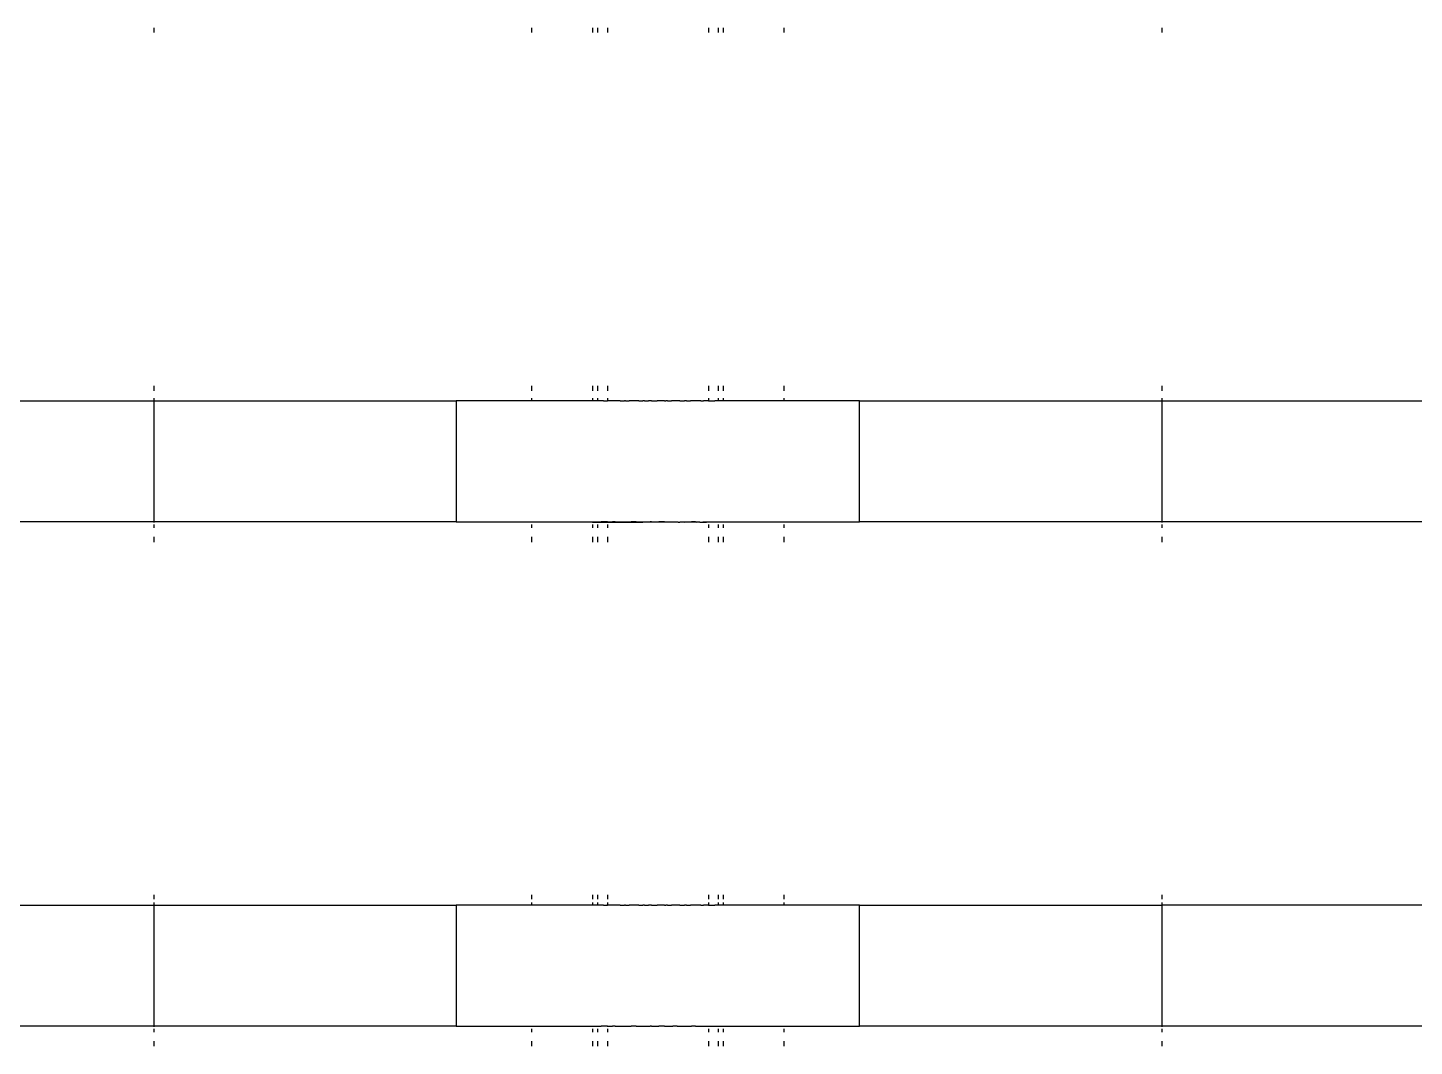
# Model space of a CAD drawing. Header units: millimetres. Extents: x 21 to 5427, y 20 to 4028.
# Drawn here: x 1392.9 to 1530.4, y 2720.6 to 2821.6 of the extents above; entities that cross this region are included whole.
import ezdxf

# ---------------------------------------------------------------- set-up
doc = ezdxf.new("R2010")
doc.units = ezdxf.units.MM

msp = doc.modelspace()

# ---------------------------------------------------------------- linework, layer by layer
for p, q in [((1405.38, 2821.59), (1405.38, 2821.1)), ((1442.88, 2821.1), (1442.88, 2821.59)), ((1448.88, 2821.59), (1448.88, 2821.1)), ((1449.38, 2821.59), (1449.38, 2821.1)), ((1450.38, 2821.59), (1450.38, 2821.1)), ((1460.38, 2821.59), (1460.38, 2821.1)), ((1461.38, 2821.1), (1461.38, 2821.59)), ((1461.88, 2821.1), (1461.88, 2821.59)), ((1467.88, 2821.59), (1467.88, 2821.1)), ((1505.38, 2821.1), (1505.38, 2821.59)), ((1405.38, 2786.07), (1405.38, 2785.59)), ((1442.88, 2785.59), (1442.88, 2786.07)), ((1448.88, 2786.07), (1448.88, 2785.59)), ((1449.38, 2786.07), (1449.38, 2785.59)), ((1450.38, 2786.07), (1450.38, 2785.59)), ((1460.38, 2786.07), (1460.38, 2785.59)), ((1461.38, 2785.59), (1461.38, 2786.07)), ((1461.88, 2785.59), (1461.88, 2786.07)), ((1467.88, 2786.07), (1467.88, 2785.59)), ((1505.38, 2785.59), (1505.38, 2786.07)), ((1365.38, 2784.59), (1405.38, 2784.59)), ((1405.38, 2784.85), (1405.38, 2784.65)), ((1405.38, 2784.65), (1405.38, 2784.62)), ((1405.38, 2784.62), (1405.38, 2784.59)), ((1405.38, 2784.59), (1405.38, 2772.59)), ((1405.38, 2784.59), (1435.38, 2784.59)), ((1435.38, 2784.59), (1435.38, 2772.59)), ((1435.47, 2784.59), (1435.38, 2784.59)), ((1435.59, 2784.59), (1435.47, 2784.59)), ((1435.74, 2784.59), (1435.59, 2784.59)), ((1435.95, 2784.59), (1435.74, 2784.59)), ((1436.19, 2784.59), (1435.95, 2784.59)), ((1436.48, 2784.59), (1436.19, 2784.59)), ((1436.82, 2784.59), (1436.48, 2784.59)), ((1437.19, 2784.59), (1436.82, 2784.59)), ((1437.61, 2784.59), (1437.19, 2784.59)), ((1438.06, 2784.59), (1437.61, 2784.59)), ((1438.56, 2784.59), (1438.06, 2784.59)), ((1439.09, 2784.59), (1438.56, 2784.59)), ((1439.66, 2784.59), (1439.09, 2784.59)), ((1440.27, 2784.59), (1439.66, 2784.59)), ((1440.91, 2784.59), (1440.27, 2784.59)), ((1441.58, 2784.59), (1440.91, 2784.59)), ((1442.29, 2784.59), (1441.58, 2784.59)), ((1442.88, 2784.59), (1442.29, 2784.59)), ((1442.88, 2784.65), (1442.88, 2784.85)), ((1442.88, 2784.62), (1442.88, 2784.65)), ((1442.88, 2784.59), (1442.88, 2784.62)), ((1443.02, 2784.59), (1442.88, 2784.59)), ((1443.78, 2784.59), (1443.02, 2784.59)), ((1444.57, 2784.59), (1443.78, 2784.59)), ((1445.38, 2784.59), (1444.57, 2784.59)), ((1446.22, 2784.59), (1445.38, 2784.59)), ((1447.07, 2784.59), (1446.22, 2784.59)), ((1447.95, 2784.59), (1447.07, 2784.59)), ((1448.84, 2784.59), (1447.95, 2784.59)), ((1448.88, 2784.59), (1448.84, 2784.59)), ((1448.88, 2784.85), (1448.88, 2784.65)), ((1448.88, 2784.65), (1448.88, 2784.59)), ((1449.38, 2784.59), (1448.88, 2784.59)), ((1449.38, 2784.85), (1449.38, 2784.65)), ((1449.38, 2784.65), (1449.38, 2784.62)), ((1449.38, 2784.62), (1449.38, 2784.59)), ((1449.75, 2784.59), (1449.38, 2784.59)), ((1449.97, 2784.59), (1449.75, 2784.59)), ((1449.97, 2784.59), (1450.38, 2784.59)), ((1450.38, 2784.85), (1450.38, 2784.65)), ((1450.38, 2784.65), (1450.38, 2784.59)), ((1450.43, 2784.59), (1450.38, 2784.59)), ((1450.57, 2784.59), (1450.43, 2784.59)), ((1450.61, 2784.59), (1450.57, 2784.59)), ((1450.66, 2784.59), (1450.61, 2784.59)), ((1450.8, 2784.59), (1450.66, 2784.59)), ((1450.87, 2784.59), (1450.8, 2784.59)), ((1451.14, 2784.59), (1450.87, 2784.59)), ((1451.24, 2784.59), (1451.14, 2784.59)), ((1451.56, 2784.59), (1451.24, 2784.59)), ((1451.58, 2784.59), (1451.56, 2784.59)), ((1451.65, 2784.59), (1451.58, 2784.59)), ((1451.65, 2784.59), (1452.05, 2784.59)), ((1452.16, 2784.59), (1452.05, 2784.59)), ((1452.16, 2784.59), (1452.54, 2784.59)), ((1452.62, 2784.59), (1452.54, 2784.59)), ((1452.74, 2784.59), (1452.62, 2784.59)), ((1453.22, 2784.59), (1452.74, 2784.59)), ((1453.37, 2784.59), (1453.22, 2784.59)), ((1453.48, 2784.59), (1453.37, 2784.59)), ((1453.48, 2784.59), (1453.9, 2784.59)), ((1454.05, 2784.59), (1453.9, 2784.59)), ((1454.05, 2784.59), (1454.43, 2784.59)), ((1454.6, 2784.59), (1454.43, 2784.59)), ((1454.74, 2784.59), (1454.6, 2784.59)), ((1454.74, 2784.59), (1455.31, 2784.59)), ((1455.38, 2784.59), (1455.31, 2784.59)), ((1455.46, 2784.59), (1455.38, 2784.59)), ((1456.02, 2784.59), (1455.46, 2784.59)), ((1456.02, 2784.59), (1456.17, 2784.59)), ((1456.33, 2784.59), (1456.17, 2784.59)), ((1456.33, 2784.59), (1456.72, 2784.59)), ((1456.86, 2784.59), (1456.72, 2784.59)), ((1457.28, 2784.59), (1456.86, 2784.59)), ((1457.39, 2784.59), (1457.28, 2784.59)), ((1457.54, 2784.59), (1457.39, 2784.59)), ((1457.54, 2784.59), (1458.02, 2784.59)), ((1458.15, 2784.59), (1458.02, 2784.59)), ((1458.23, 2784.59), (1458.15, 2784.59)), ((1458.23, 2784.59), (1458.6, 2784.59)), ((1458.71, 2784.59), (1458.6, 2784.59)), ((1459.11, 2784.59), (1458.71, 2784.59)), ((1459.18, 2784.59), (1459.11, 2784.59)), ((1459.21, 2784.59), (1459.18, 2784.59)), ((1459.53, 2784.59), (1459.21, 2784.59)), ((1459.63, 2784.59), (1459.53, 2784.59)), ((1459.63, 2784.59), (1459.9, 2784.59)), ((1459.96, 2784.59), (1459.9, 2784.59)), ((1460.1, 2784.59), (1459.96, 2784.59)), ((1460.16, 2784.59), (1460.1, 2784.59)), ((1460.2, 2784.59), (1460.16, 2784.59)), ((1460.34, 2784.59), (1460.2, 2784.59)), ((1460.38, 2784.59), (1460.34, 2784.59)), ((1460.38, 2784.85), (1460.38, 2784.65)), ((1460.38, 2784.65), (1460.38, 2784.61)), ((1460.38, 2784.61), (1460.38, 2784.59)), ((1460.38, 2784.59), (1460.79, 2784.59)), ((1460.79, 2784.59), (1461.02, 2784.59)), ((1461.38, 2784.59), (1461.02, 2784.59)), ((1461.38, 2784.65), (1461.38, 2784.85)), ((1461.38, 2784.61), (1461.38, 2784.65)), ((1461.38, 2784.59), (1461.38, 2784.61)), ((1461.88, 2784.59), (1461.38, 2784.59)), ((1461.88, 2784.65), (1461.88, 2784.85)), ((1461.88, 2784.61), (1461.88, 2784.65)), ((1461.88, 2784.59), (1461.88, 2784.61)), ((1461.92, 2784.59), (1461.88, 2784.59)), ((1462.82, 2784.59), (1461.92, 2784.59)), ((1463.69, 2784.59), (1462.82, 2784.59)), ((1464.55, 2784.59), (1463.69, 2784.59)), ((1465.38, 2784.59), (1464.55, 2784.59)), ((1466.2, 2784.59), (1465.38, 2784.59)), ((1466.98, 2784.59), (1466.2, 2784.59)), ((1467.75, 2784.59), (1466.98, 2784.59)), ((1467.88, 2784.59), (1467.75, 2784.59)), ((1467.88, 2784.85), (1467.88, 2784.65)), ((1467.88, 2784.65), (1467.88, 2784.61)), ((1467.88, 2784.61), (1467.88, 2784.59)), ((1468.48, 2784.59), (1467.88, 2784.59)), ((1469.18, 2784.59), (1468.48, 2784.59)), ((1469.86, 2784.59), (1469.18, 2784.59)), ((1470.5, 2784.59), (1469.86, 2784.59)), ((1471.1, 2784.59), (1470.5, 2784.59)), ((1471.67, 2784.59), (1471.1, 2784.59)), ((1472.21, 2784.59), (1471.67, 2784.59)), ((1472.7, 2784.59), (1472.21, 2784.59)), ((1473.16, 2784.59), (1472.7, 2784.59)), ((1473.58, 2784.59), (1473.16, 2784.59)), ((1473.95, 2784.59), (1473.58, 2784.59)), ((1474.28, 2784.59), (1473.95, 2784.59)), ((1474.57, 2784.59), (1474.28, 2784.59)), ((1474.82, 2784.59), (1474.57, 2784.59)), ((1475.02, 2784.59), (1474.82, 2784.59)), ((1475.18, 2784.59), (1475.02, 2784.59)), ((1475.29, 2784.59), (1475.18, 2784.59)), ((1475.38, 2784.59), (1475.29, 2784.59)), ((1475.38, 2772.59), (1475.38, 2784.59)), ((1475.38, 2784.59), (1505.38, 2784.59)), ((1505.38, 2784.65), (1505.38, 2784.85)), ((1505.38, 2784.59), (1505.38, 2784.65)), ((1505.38, 2772.59), (1505.38, 2784.59)), ((1505.38, 2784.59), (1535.94, 2784.59)), ((1405.38, 2772.59), (1365.38, 2772.59)), ((1405.38, 2772.59), (1405.38, 2772.52)), ((1435.38, 2772.59), (1405.38, 2772.59)), ((1405.38, 2772.32), (1405.38, 2772)), ((1435.38, 2772.59), (1435.47, 2772.59)), ((1435.47, 2772.59), (1435.59, 2772.59)), ((1435.59, 2772.59), (1435.74, 2772.59)), ((1435.74, 2772.59), (1435.95, 2772.59)), ((1435.95, 2772.59), (1436.19, 2772.59)), ((1436.19, 2772.59), (1436.48, 2772.59)), ((1436.48, 2772.59), (1436.82, 2772.59)), ((1436.82, 2772.59), (1437.19, 2772.59)), ((1437.19, 2772.59), (1437.61, 2772.59)), ((1437.61, 2772.59), (1438.06, 2772.59)), ((1438.06, 2772.59), (1438.56, 2772.59)), ((1438.56, 2772.59), (1439.09, 2772.59)), ((1439.09, 2772.59), (1439.66, 2772.59)), ((1439.66, 2772.59), (1440.27, 2772.59)), ((1440.27, 2772.59), (1440.91, 2772.59)), ((1440.91, 2772.59), (1441.58, 2772.59)), ((1441.58, 2772.59), (1442.29, 2772.59)), ((1442.29, 2772.59), (1442.88, 2772.59)), ((1442.88, 2772.52), (1442.88, 2772.59)), ((1442.88, 2772.59), (1443.02, 2772.59)), ((1442.88, 2772), (1442.88, 2772.32)), ((1443.02, 2772.59), (1443.78, 2772.59)), ((1443.78, 2772.59), (1444.57, 2772.59)), ((1444.57, 2772.59), (1445.38, 2772.59)), ((1445.38, 2772.59), (1446.22, 2772.59)), ((1446.22, 2772.59), (1447.07, 2772.59)), ((1447.07, 2772.59), (1447.95, 2772.59)), ((1447.95, 2772.59), (1448.84, 2772.59)), ((1447.95, 2772.59), (1448.88, 2772.55)), ((1448.84, 2772.59), (1448.88, 2772.59)), ((1448.88, 2772.59), (1448.88, 2772.52)), ((1448.88, 2772.59), (1449.38, 2772.59)), ((1448.88, 2772.55), (1449.38, 2772.56)), ((1448.88, 2772.32), (1448.88, 2772)), ((1449.38, 2772.59), (1449.38, 2772.52)), ((1449.38, 2772.59), (1449.75, 2772.59)), ((1449.38, 2772.56), (1453.37, 2772.56)), ((1449.38, 2772.32), (1449.38, 2772)), ((1449.97, 2772.59), (1449.75, 2772.59)), ((1450.38, 2772.59), (1449.97, 2772.59)), ((1450.38, 2772.59), (1450.38, 2772.52)), ((1450.38, 2772.59), (1450.43, 2772.59)), ((1450.38, 2772.32), (1450.38, 2772)), ((1450.43, 2772.59), (1450.57, 2772.59)), ((1450.57, 2772.59), (1450.61, 2772.59)), ((1450.61, 2772.59), (1450.66, 2772.59)), ((1450.66, 2772.59), (1450.8, 2772.59)), ((1450.8, 2772.59), (1450.87, 2772.59)), ((1451.14, 2772.59), (1450.87, 2772.59)), ((1451.14, 2772.59), (1451.24, 2772.59)), ((1451.24, 2772.59), (1451.56, 2772.59)), ((1451.56, 2772.59), (1451.58, 2772.59)), ((1451.58, 2772.59), (1451.65, 2772.59)), ((1451.65, 2772.59), (1452.05, 2772.59)), ((1452.05, 2772.59), (1452.16, 2772.59)), ((1452.16, 2772.59), (1452.54, 2772.59)), ((1452.54, 2772.59), (1452.62, 2772.59)), ((1452.62, 2772.59), (1452.74, 2772.59)), ((1453.22, 2772.59), (1452.74, 2772.59)), ((1453.22, 2772.59), (1453.37, 2772.59)), ((1453.37, 2772.59), (1453.48, 2772.59)), ((1453.37, 2772.56), (1453.9, 2772.55)), ((1453.48, 2772.59), (1453.9, 2772.59)), ((1453.9, 2772.59), (1454.05, 2772.59)), ((1457.39, 2772.55), (1453.9, 2772.55)), ((1454.05, 2772.59), (1454.43, 2772.59)), ((1454.43, 2772.59), (1454.6, 2772.59)), ((1454.74, 2772.59), (1454.6, 2772.59)), ((1454.74, 2772.59), (1455.31, 2772.59)), ((1455.31, 2772.59), (1455.38, 2772.59)), ((1455.38, 2772.59), (1455.46, 2772.59)), ((1456.02, 2772.59), (1455.46, 2772.59)), ((1456.02, 2772.59), (1456.17, 2772.59)), ((1456.17, 2772.59), (1456.33, 2772.59)), ((1456.33, 2772.59), (1456.72, 2772.59)), ((1456.72, 2772.59), (1456.86, 2772.59)), ((1456.86, 2772.59), (1457.28, 2772.59)), ((1457.28, 2772.59), (1457.39, 2772.59)), ((1457.28, 2772.59), (1457.39, 2772.55)), ((1457.39, 2772.59), (1457.54, 2772.56)), ((1457.39, 2772.55), (1457.54, 2772.56)), ((1457.54, 2772.56), (1457.54, 2772.59)), ((1457.54, 2772.59), (1458.02, 2772.55)), ((1457.54, 2772.59), (1458.02, 2772.59)), ((1458.02, 2772.59), (1458.15, 2772.59)), ((1459.21, 2772.55), (1458.02, 2772.55)), ((1458.15, 2772.59), (1458.23, 2772.59)), ((1458.23, 2772.59), (1458.6, 2772.59)), ((1458.6, 2772.59), (1458.71, 2772.59)), ((1459.11, 2772.59), (1458.71, 2772.59)), ((1459.11, 2772.59), (1459.18, 2772.59)), ((1459.18, 2772.59), (1459.21, 2772.59)), ((1459.21, 2772.59), (1459.53, 2772.59)), ((1459.21, 2772.55), (1459.53, 2772.59)), ((1459.53, 2772.59), (1459.53, 2772.56)), ((1459.53, 2772.56), (1459.63, 2772.55)), ((1459.63, 2772.55), (1459.83, 2772.59)), ((1459.63, 2772.55), (1459.96, 2772.55)), ((1459.83, 2772.59), (1459.9, 2772.59)), ((1459.9, 2772.59), (1459.96, 2772.59)), ((1459.96, 2772.59), (1460.1, 2772.59)), ((1459.96, 2772.55), (1460.1, 2772.59)), ((1459.96, 2772.55), (1460.2, 2772.55)), ((1460.1, 2772.59), (1460.16, 2772.59)), ((1460.16, 2772.59), (1460.2, 2772.59)), ((1460.2, 2772.59), (1460.34, 2772.59)), ((1460.2, 2772.55), (1460.34, 2772.59)), ((1460.34, 2772.59), (1460.38, 2772.59)), ((1460.38, 2772.59), (1460.38, 2772.52)), ((1460.38, 2772.59), (1460.79, 2772.59)), ((1460.38, 2772.32), (1460.38, 2772)), ((1460.79, 2772.59), (1461.02, 2772.59)), ((1461.02, 2772.59), (1461.38, 2772.59)), ((1461.38, 2772.52), (1461.38, 2772.59)), ((1461.38, 2772.59), (1461.88, 2772.59)), ((1461.38, 2772), (1461.38, 2772.32)), ((1461.88, 2772.52), (1461.88, 2772.59)), ((1461.88, 2772.59), (1461.92, 2772.59)), ((1461.88, 2772), (1461.88, 2772.32)), ((1461.92, 2772.59), (1462.82, 2772.59)), ((1462.82, 2772.59), (1463.69, 2772.59)), ((1463.69, 2772.59), (1464.55, 2772.59)), ((1464.55, 2772.59), (1465.38, 2772.59)), ((1465.38, 2772.59), (1466.2, 2772.59)), ((1466.2, 2772.59), (1466.98, 2772.59)), ((1466.98, 2772.59), (1467.75, 2772.59)), ((1467.75, 2772.59), (1467.88, 2772.59)), ((1467.88, 2772.59), (1467.88, 2772.52)), ((1467.88, 2772.59), (1468.48, 2772.59)), ((1467.88, 2772.32), (1467.88, 2772)), ((1468.48, 2772.59), (1469.18, 2772.59)), ((1469.18, 2772.59), (1469.86, 2772.59)), ((1469.86, 2772.59), (1470.5, 2772.59)), ((1470.5, 2772.59), (1471.1, 2772.59)), ((1471.1, 2772.59), (1471.67, 2772.59)), ((1471.67, 2772.59), (1472.21, 2772.59)), ((1472.21, 2772.59), (1472.7, 2772.59)), ((1472.7, 2772.59), (1473.16, 2772.59)), ((1473.16, 2772.59), (1473.58, 2772.59)), ((1473.58, 2772.59), (1473.95, 2772.59)), ((1473.95, 2772.59), (1474.28, 2772.59)), ((1474.28, 2772.59), (1474.57, 2772.59)), ((1474.57, 2772.59), (1474.82, 2772.59)), ((1474.82, 2772.59), (1475.02, 2772.59)), ((1475.02, 2772.59), (1475.18, 2772.59)), ((1475.18, 2772.59), (1475.29, 2772.59)), ((1475.29, 2772.59), (1475.38, 2772.59)), ((1505.38, 2772.59), (1475.38, 2772.59)), ((1545.38, 2772.59), (1505.38, 2772.59)), ((1505.38, 2772.52), (1505.38, 2772.59)), ((1505.38, 2772), (1505.38, 2772.32)), ((1405.38, 2771.1), (1405.38, 2770.92)), ((1405.38, 2770.92), (1405.38, 2770.59)), ((1442.88, 2770.91), (1442.88, 2771.1)), ((1442.88, 2770.59), (1442.88, 2770.91)), ((1448.88, 2771.1), (1448.88, 2770.9)), ((1448.88, 2770.9), (1448.88, 2770.59)), ((1449.38, 2771.1), (1449.38, 2770.9)), ((1449.38, 2770.9), (1449.38, 2770.59)), ((1450.38, 2771.1), (1450.38, 2770.9)), ((1450.38, 2770.9), (1450.38, 2770.59)), ((1460.38, 2771.1), (1460.38, 2770.9)), ((1460.38, 2770.9), (1460.38, 2770.59)), ((1461.38, 2770.9), (1461.38, 2771.1)), ((1461.38, 2770.59), (1461.38, 2770.9)), ((1461.88, 2770.9), (1461.88, 2771.1)), ((1461.88, 2770.59), (1461.88, 2770.9)), ((1467.88, 2771.1), (1467.88, 2770.9)), ((1467.88, 2770.9), (1467.88, 2770.59)), ((1505.38, 2770.88), (1505.38, 2771.1)), ((1505.38, 2770.59), (1505.38, 2770.88)), ((1405.38, 2735.59), (1405.38, 2735.17)), ((1442.88, 2735.17), (1442.88, 2735.59)), ((1448.88, 2735.59), (1448.88, 2735.17)), ((1449.38, 2735.59), (1449.38, 2735.17)), ((1450.38, 2735.59), (1450.38, 2735.17)), ((1460.38, 2735.59), (1460.38, 2735.17)), ((1461.38, 2735.17), (1461.38, 2735.59)), ((1461.88, 2735.17), (1461.88, 2735.59)), ((1467.88, 2735.59), (1467.88, 2735.17)), ((1505.38, 2735.17), (1505.38, 2735.59)), ((1365.38, 2734.59), (1405.38, 2734.59)), ((1405.38, 2734.85), (1405.38, 2734.65)), ((1405.38, 2734.65), (1405.38, 2734.61)), ((1405.38, 2734.61), (1405.38, 2734.59)), ((1405.38, 2734.59), (1405.38, 2722.59)), ((1405.38, 2734.59), (1435.38, 2734.59)), ((1435.38, 2734.59), (1435.38, 2722.59)), ((1435.47, 2734.59), (1435.38, 2734.59)), ((1435.59, 2734.59), (1435.47, 2734.59)), ((1435.74, 2734.59), (1435.59, 2734.59)), ((1435.95, 2734.59), (1435.74, 2734.59)), ((1436.19, 2734.59), (1435.95, 2734.59)), ((1436.48, 2734.59), (1436.19, 2734.59)), ((1436.82, 2734.59), (1436.48, 2734.59)), ((1437.19, 2734.59), (1436.82, 2734.59)), ((1437.61, 2734.59), (1437.19, 2734.59)), ((1438.06, 2734.59), (1437.61, 2734.59)), ((1438.56, 2734.59), (1438.06, 2734.59)), ((1439.09, 2734.59), (1438.56, 2734.59)), ((1439.66, 2734.59), (1439.09, 2734.59)), ((1440.27, 2734.59), (1439.66, 2734.59)), ((1440.91, 2734.59), (1440.27, 2734.59)), ((1441.58, 2734.59), (1440.91, 2734.59)), ((1442.29, 2734.59), (1441.58, 2734.59)), ((1442.88, 2734.59), (1442.29, 2734.59)), ((1442.88, 2734.65), (1442.88, 2734.85)), ((1442.88, 2734.61), (1442.88, 2734.65)), ((1442.88, 2734.59), (1442.88, 2734.61)), ((1443.02, 2734.59), (1442.88, 2734.59)), ((1443.78, 2734.59), (1443.02, 2734.59)), ((1444.57, 2734.59), (1443.78, 2734.59)), ((1445.38, 2734.59), (1444.57, 2734.59)), ((1446.22, 2734.59), (1445.38, 2734.59)), ((1447.07, 2734.59), (1446.22, 2734.59)), ((1447.95, 2734.59), (1447.07, 2734.59)), ((1448.84, 2734.59), (1447.95, 2734.59)), ((1448.88, 2734.59), (1448.84, 2734.59)), ((1448.88, 2734.85), (1448.88, 2734.65)), ((1448.88, 2734.59), (1448.88, 2734.65)), ((1449.38, 2734.59), (1448.88, 2734.59)), ((1449.38, 2734.85), (1449.38, 2734.65)), ((1449.38, 2734.59), (1449.38, 2734.65)), ((1449.75, 2734.59), (1449.38, 2734.59)), ((1449.97, 2734.59), (1449.75, 2734.59)), ((1449.97, 2734.59), (1450.38, 2734.59)), ((1450.38, 2734.85), (1450.38, 2734.65)), ((1450.38, 2734.59), (1450.38, 2734.65)), ((1450.43, 2734.59), (1450.38, 2734.59)), ((1450.57, 2734.59), (1450.43, 2734.59)), ((1450.61, 2734.59), (1450.57, 2734.59)), ((1450.66, 2734.59), (1450.61, 2734.59)), ((1450.8, 2734.59), (1450.66, 2734.59)), ((1450.87, 2734.59), (1450.8, 2734.59)), ((1451.14, 2734.59), (1450.87, 2734.59)), ((1451.24, 2734.59), (1451.14, 2734.59)), ((1451.56, 2734.59), (1451.24, 2734.59)), ((1451.58, 2734.59), (1451.56, 2734.59)), ((1451.65, 2734.59), (1451.58, 2734.59)), ((1451.65, 2734.59), (1452.05, 2734.59)), ((1452.16, 2734.59), (1452.05, 2734.59)), ((1452.16, 2734.59), (1452.54, 2734.59)), ((1452.62, 2734.59), (1452.54, 2734.59)), ((1452.74, 2734.59), (1452.62, 2734.59)), ((1453.22, 2734.59), (1452.74, 2734.59)), ((1453.37, 2734.59), (1453.22, 2734.59)), ((1453.48, 2734.59), (1453.37, 2734.59)), ((1453.48, 2734.59), (1453.9, 2734.59)), ((1454.05, 2734.59), (1453.9, 2734.59)), ((1454.05, 2734.59), (1454.43, 2734.59)), ((1454.6, 2734.59), (1454.43, 2734.59)), ((1454.74, 2734.59), (1454.6, 2734.59)), ((1454.74, 2734.59), (1455.31, 2734.59)), ((1455.38, 2734.59), (1455.31, 2734.59)), ((1455.46, 2734.59), (1455.38, 2734.59)), ((1456.02, 2734.59), (1455.46, 2734.59)), ((1456.02, 2734.59), (1456.17, 2734.59)), ((1456.33, 2734.59), (1456.17, 2734.59)), ((1456.33, 2734.59), (1456.72, 2734.59)), ((1456.86, 2734.59), (1456.72, 2734.59)), ((1457.28, 2734.59), (1456.86, 2734.59)), ((1457.39, 2734.59), (1457.28, 2734.59)), ((1457.54, 2734.59), (1457.39, 2734.59)), ((1457.54, 2734.59), (1458.02, 2734.59)), ((1458.15, 2734.59), (1458.02, 2734.59)), ((1458.23, 2734.59), (1458.15, 2734.59)), ((1458.23, 2734.59), (1458.6, 2734.59)), ((1458.71, 2734.59), (1458.6, 2734.59)), ((1459.11, 2734.59), (1458.71, 2734.59)), ((1459.18, 2734.59), (1459.11, 2734.59)), ((1459.21, 2734.59), (1459.18, 2734.59)), ((1459.53, 2734.59), (1459.21, 2734.59)), ((1459.63, 2734.59), (1459.53, 2734.59)), ((1459.63, 2734.59), (1459.9, 2734.59)), ((1459.96, 2734.59), (1459.9, 2734.59)), ((1460.1, 2734.59), (1459.96, 2734.59)), ((1460.16, 2734.59), (1460.1, 2734.59)), ((1460.2, 2734.59), (1460.16, 2734.59)), ((1460.34, 2734.59), (1460.2, 2734.59)), ((1460.38, 2734.59), (1460.34, 2734.59)), ((1460.38, 2734.85), (1460.38, 2734.65)), ((1460.38, 2734.59), (1460.38, 2734.65)), ((1460.38, 2734.59), (1460.79, 2734.59)), ((1460.79, 2734.59), (1461.02, 2734.59)), ((1461.38, 2734.59), (1461.02, 2734.59)), ((1461.38, 2734.65), (1461.38, 2734.85)), ((1461.38, 2734.59), (1461.38, 2734.65)), ((1461.88, 2734.59), (1461.38, 2734.59)), ((1461.88, 2734.65), (1461.88, 2734.85)), ((1461.88, 2734.59), (1461.88, 2734.65)), ((1461.92, 2734.59), (1461.88, 2734.59)), ((1462.82, 2734.59), (1461.92, 2734.59)), ((1463.69, 2734.59), (1462.82, 2734.59)), ((1464.55, 2734.59), (1463.69, 2734.59)), ((1465.38, 2734.59), (1464.55, 2734.59)), ((1466.2, 2734.59), (1465.38, 2734.59)), ((1466.98, 2734.59), (1466.2, 2734.59)), ((1467.75, 2734.59), (1466.98, 2734.59)), ((1467.88, 2734.59), (1467.75, 2734.59)), ((1467.88, 2734.85), (1467.88, 2734.65)), ((1467.88, 2734.59), (1467.88, 2734.65)), ((1468.48, 2734.59), (1467.88, 2734.59)), ((1469.18, 2734.59), (1468.48, 2734.59)), ((1469.86, 2734.59), (1469.18, 2734.59)), ((1470.5, 2734.59), (1469.86, 2734.59)), ((1471.1, 2734.59), (1470.5, 2734.59)), ((1471.67, 2734.59), (1471.1, 2734.59)), ((1472.21, 2734.59), (1471.67, 2734.59)), ((1472.7, 2734.59), (1472.21, 2734.59)), ((1473.16, 2734.59), (1472.7, 2734.59)), ((1473.58, 2734.59), (1473.16, 2734.59)), ((1473.95, 2734.59), (1473.58, 2734.59)), ((1474.28, 2734.59), (1473.95, 2734.59)), ((1474.57, 2734.59), (1474.28, 2734.59)), ((1474.82, 2734.59), (1474.57, 2734.59)), ((1475.02, 2734.59), (1474.82, 2734.59)), ((1475.18, 2734.59), (1475.02, 2734.59)), ((1475.29, 2734.59), (1475.18, 2734.59)), ((1475.38, 2734.59), (1475.29, 2734.59)), ((1475.38, 2722.59), (1475.38, 2734.59)), ((1475.38, 2734.59), (1505.38, 2734.59)), ((1505.38, 2734.65), (1505.38, 2734.85)), ((1505.38, 2734.59), (1505.38, 2734.65)), ((1505.38, 2722.59), (1505.38, 2734.59)), ((1545.38, 2734.59), (1505.38, 2734.59)), ((1405.38, 2722.59), (1365.38, 2722.59)), ((1405.38, 2722.59), (1405.38, 2722.55)), ((1435.38, 2722.59), (1405.38, 2722.59)), ((1405.38, 2722.55), (1405.38, 2722.52)), ((1435.38, 2722.59), (1435.47, 2722.59)), ((1435.47, 2722.59), (1435.59, 2722.59)), ((1435.59, 2722.59), (1435.74, 2722.59)), ((1435.74, 2722.59), (1435.95, 2722.59)), ((1435.95, 2722.59), (1436.19, 2722.59)), ((1436.19, 2722.59), (1436.48, 2722.59)), ((1436.48, 2722.59), (1436.82, 2722.59)), ((1436.82, 2722.59), (1437.19, 2722.59)), ((1437.19, 2722.59), (1437.61, 2722.59)), ((1437.61, 2722.59), (1438.06, 2722.59)), ((1438.06, 2722.59), (1438.56, 2722.59)), ((1438.56, 2722.59), (1439.09, 2722.59)), ((1439.09, 2722.59), (1439.66, 2722.59)), ((1439.66, 2722.59), (1440.27, 2722.59)), ((1440.27, 2722.59), (1440.91, 2722.59)), ((1440.91, 2722.59), (1441.58, 2722.59)), ((1441.58, 2722.59), (1442.29, 2722.59)), ((1442.29, 2722.59), (1442.88, 2722.59)), ((1442.88, 2722.52), (1442.88, 2722.59)), ((1442.88, 2722.59), (1443.02, 2722.59)), ((1443.02, 2722.59), (1443.78, 2722.59)), ((1443.78, 2722.59), (1444.57, 2722.59)), ((1444.57, 2722.59), (1445.38, 2722.59)), ((1445.38, 2722.59), (1446.22, 2722.59)), ((1446.22, 2722.59), (1447.07, 2722.59)), ((1447.07, 2722.59), (1447.95, 2722.59)), ((1447.95, 2722.59), (1448.84, 2722.59)), ((1448.84, 2722.59), (1448.88, 2722.59)), ((1448.88, 2722.59), (1448.88, 2722.52)), ((1448.88, 2722.59), (1449.38, 2722.59)), ((1449.38, 2722.59), (1449.38, 2722.52)), ((1449.38, 2722.59), (1449.75, 2722.59)), ((1449.97, 2722.59), (1449.75, 2722.59)), ((1450.38, 2722.59), (1449.97, 2722.59)), ((1450.38, 2722.59), (1450.38, 2722.52)), ((1450.38, 2722.59), (1450.43, 2722.59)), ((1450.43, 2722.59), (1450.57, 2722.59)), ((1450.57, 2722.59), (1450.61, 2722.59)), ((1450.61, 2722.59), (1450.66, 2722.59)), ((1450.66, 2722.59), (1450.8, 2722.59)), ((1450.8, 2722.59), (1450.87, 2722.59)), ((1451.14, 2722.59), (1450.87, 2722.59)), ((1451.14, 2722.59), (1451.24, 2722.59)), ((1451.24, 2722.59), (1451.56, 2722.59)), ((1451.56, 2722.59), (1451.58, 2722.59)), ((1451.58, 2722.59), (1451.65, 2722.59)), ((1451.65, 2722.59), (1452.05, 2722.59)), ((1452.05, 2722.59), (1452.16, 2722.59)), ((1452.16, 2722.59), (1452.54, 2722.59)), ((1452.54, 2722.59), (1452.62, 2722.59)), ((1452.62, 2722.59), (1452.74, 2722.59)), ((1453.22, 2722.59), (1452.74, 2722.59)), ((1453.22, 2722.59), (1453.37, 2722.59)), ((1453.37, 2722.59), (1453.48, 2722.59)), ((1453.48, 2722.59), (1453.9, 2722.59)), ((1453.9, 2722.59), (1454.05, 2722.59)), ((1454.05, 2722.59), (1454.43, 2722.59)), ((1454.43, 2722.59), (1454.6, 2722.59)), ((1454.74, 2722.59), (1454.6, 2722.59)), ((1454.74, 2722.59), (1455.31, 2722.59)), ((1455.31, 2722.59), (1455.38, 2722.59)), ((1455.38, 2722.59), (1455.46, 2722.59)), ((1456.02, 2722.59), (1455.46, 2722.59)), ((1456.02, 2722.59), (1456.17, 2722.59)), ((1456.17, 2722.59), (1456.33, 2722.59)), ((1456.33, 2722.59), (1456.72, 2722.59)), ((1456.72, 2722.59), (1456.86, 2722.59)), ((1457.28, 2722.59), (1456.86, 2722.59)), ((1457.28, 2722.59), (1457.39, 2722.59)), ((1457.39, 2722.59), (1457.54, 2722.59)), ((1457.54, 2722.59), (1458.02, 2722.59)), ((1458.02, 2722.59), (1458.15, 2722.59)), ((1458.15, 2722.59), (1458.23, 2722.59)), ((1458.23, 2722.59), (1458.6, 2722.59)), ((1458.6, 2722.59), (1458.71, 2722.59)), ((1459.11, 2722.59), (1458.71, 2722.59)), ((1459.11, 2722.59), (1459.18, 2722.59)), ((1459.18, 2722.59), (1459.21, 2722.59)), ((1459.21, 2722.59), (1459.53, 2722.59)), ((1459.53, 2722.59), (1459.63, 2722.59)), ((1459.63, 2722.59), (1459.9, 2722.59)), ((1459.9, 2722.59), (1459.96, 2722.59)), ((1459.96, 2722.59), (1460.1, 2722.59)), ((1460.1, 2722.59), (1460.16, 2722.59)), ((1460.16, 2722.59), (1460.2, 2722.59)), ((1460.2, 2722.59), (1460.34, 2722.59)), ((1460.34, 2722.59), (1460.38, 2722.59)), ((1460.38, 2722.59), (1460.38, 2722.52)), ((1460.38, 2722.59), (1460.79, 2722.59)), ((1460.79, 2722.59), (1461.02, 2722.59)), ((1461.02, 2722.59), (1461.38, 2722.59)), ((1461.38, 2722.52), (1461.38, 2722.59)), ((1461.38, 2722.59), (1461.88, 2722.59)), ((1461.88, 2722.52), (1461.88, 2722.59)), ((1461.88, 2722.59), (1461.92, 2722.59)), ((1461.92, 2722.59), (1462.82, 2722.59)), ((1462.82, 2722.59), (1463.69, 2722.59)), ((1463.69, 2722.59), (1464.55, 2722.59)), ((1464.55, 2722.59), (1465.38, 2722.59)), ((1465.38, 2722.59), (1466.2, 2722.59)), ((1466.2, 2722.59), (1466.98, 2722.59)), ((1466.98, 2722.59), (1467.75, 2722.59)), ((1467.75, 2722.59), (1467.88, 2722.59)), ((1467.88, 2722.59), (1467.88, 2722.52)), ((1467.88, 2722.59), (1468.48, 2722.59)), ((1468.48, 2722.59), (1469.18, 2722.59)), ((1469.18, 2722.59), (1469.86, 2722.59)), ((1469.86, 2722.59), (1470.5, 2722.59)), ((1470.5, 2722.59), (1471.1, 2722.59)), ((1471.1, 2722.59), (1471.67, 2722.59)), ((1471.67, 2722.59), (1472.21, 2722.59)), ((1472.21, 2722.59), (1472.7, 2722.59)), ((1472.7, 2722.59), (1473.16, 2722.59)), ((1473.16, 2722.59), (1473.58, 2722.59)), ((1473.58, 2722.59), (1473.95, 2722.59)), ((1473.95, 2722.59), (1474.28, 2722.59)), ((1474.28, 2722.59), (1474.57, 2722.59)), ((1474.57, 2722.59), (1474.82, 2722.59)), ((1474.82, 2722.59), (1475.02, 2722.59)), ((1475.02, 2722.59), (1475.18, 2722.59)), ((1475.18, 2722.59), (1475.29, 2722.59)), ((1475.29, 2722.59), (1475.38, 2722.59)), ((1505.38, 2722.59), (1475.38, 2722.59)), ((1505.38, 2722.55), (1505.38, 2722.59)), ((1535.94, 2722.59), (1505.38, 2722.59)), ((1505.38, 2722.52), (1505.38, 2722.55)), ((1405.38, 2722.32), (1405.38, 2722)), ((1442.88, 2722), (1442.88, 2722.32)), ((1448.88, 2722.32), (1448.88, 2722)), ((1449.38, 2722.32), (1449.38, 2722)), ((1450.38, 2722.32), (1450.38, 2722)), ((1460.38, 2722.32), (1460.38, 2722)), ((1461.38, 2722), (1461.38, 2722.32)), ((1461.88, 2722), (1461.88, 2722.32)), ((1467.88, 2722.32), (1467.88, 2722)), ((1505.38, 2722), (1505.38, 2722.32)), ((1405.38, 2721.1), (1405.38, 2720.92)), ((1405.38, 2720.92), (1405.38, 2720.59)), ((1442.88, 2720.91), (1442.88, 2721.1)), ((1442.88, 2720.59), (1442.88, 2720.91)), ((1448.88, 2721.1), (1448.88, 2720.9)), ((1448.88, 2720.9), (1448.88, 2720.59)), ((1449.38, 2721.1), (1449.38, 2720.9)), ((1449.38, 2720.9), (1449.38, 2720.59)), ((1450.38, 2721.1), (1450.38, 2720.9)), ((1450.38, 2720.9), (1450.38, 2720.59)), ((1460.38, 2721.1), (1460.38, 2720.9)), ((1460.38, 2720.9), (1460.38, 2720.59)), ((1461.38, 2720.9), (1461.38, 2721.1)), ((1461.38, 2720.59), (1461.38, 2720.9)), ((1461.88, 2720.9), (1461.88, 2721.1)), ((1461.88, 2720.59), (1461.88, 2720.9)), ((1467.88, 2721.1), (1467.88, 2720.9)), ((1467.88, 2720.9), (1467.88, 2720.59)), ((1505.38, 2720.88), (1505.38, 2721.1)), ((1505.38, 2720.59), (1505.38, 2720.88))]:
    msp.add_line(p, q)

doc.saveas('drawing.dxf')
